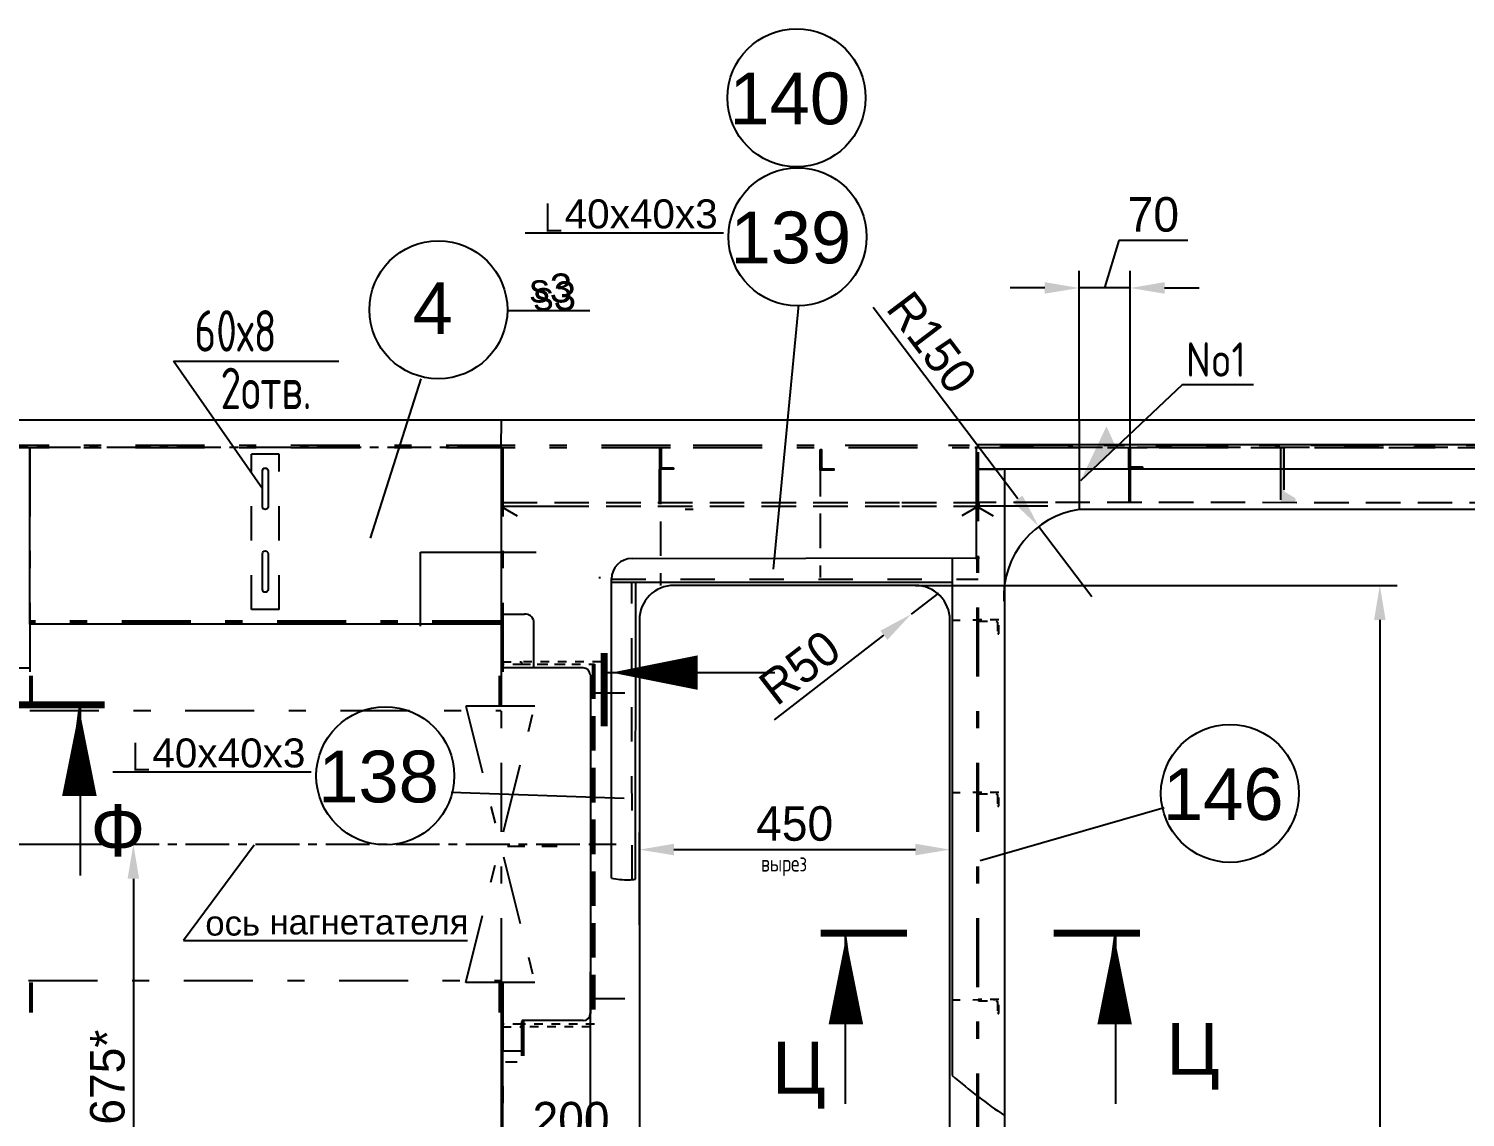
# Model space of a CAD drawing. Header units: millimetres. Extents: x -19561 to 47775, y 28910 to 69910.
# Drawn here: x 23858 to 25939, y 50150 to 51727 of the extents above; entities that cross this region are included whole.
import ezdxf
from ezdxf.enums import TextEntityAlignment as Align

# ---------------------------------------------------------------- set-up
doc = ezdxf.new("R2010")
doc.units = ezdxf.units.MM
doc.header["$MEASUREMENT"] = 0
for name, pattern in [('ACAD_ISO03W100', [30, 12, -18]), ('CENTER', [50.8, 31.75, -6.35, 6.35, -6.35]), ('DASH1', [75, 50, -25]), ('DASH13', [50, 25, -25]), ('DASH5', [225, 100, -50, 25, -50]), ('DASH6', [25, 12.5, -12.5])]:
    doc.linetypes.add(name, pattern=pattern)
doc.styles.add('2_5', font='txt.shx', dxfattribs={"height": 2.5})
doc.styles.add('3', font='txt.shx', dxfattribs={"height": 3})
doc.styles.add('Arial', font='arial.ttf')
doc.styles.add('KTEXTSTYLE', font='GOST_AU.SHX', dxfattribs={"width": 0.96, "height": 5})
doc.styles.add('style5', font='arial.ttf', dxfattribs={"height": 3})
doc.dimstyles.new('PB5', dxfattribs={"dimscale": 20, "dimtxt": 2.5, "dimasz": 2.5, "dimexe": 1.25, "dimexo": 0, "dimtad": 1, "dimdec": 0, "dimlfac": 0.25, "dimtxsty": 'Standard', "dimcen": 2.5, "dimclrd": 7, "dimclre": 7, "dimclrt": 4, "dimadec": 0, "dimazin": 0, "dimtfac": 1, "dimtdec": 0, "dimtmove": 0, "dimatfit": 3, "dimfxl": 1.25, "dimarcsym": 0})
doc.dimstyles.new('seatech', dxfattribs={"dimscale": 20, "dimtxt": 2.5, "dimasz": 2.5, "dimexe": 1.25, "dimexo": 0, "dimtad": 1, "dimdec": 0, "dimtxsty": 'Standard', "dimcen": 2.5, "dimclrd": 7, "dimclre": 7, "dimclrt": 4, "dimadec": 0, "dimazin": 0, "dimtfac": 1, "dimtdec": 0, "dimtmove": 0, "dimatfit": 3, "dimfxl": 1.25, "dimarcsym": 0})

# ---------------------------------------------------------------- blocks, each defined once
blk = doc.blocks.new('*D2448')
at = {"color": 7, "lineweight": -2}
for p, q in [((25175.8, 50909.2), (25136.3, 50878.6)), ((24938.4, 50725.8), (25096.7, 50848.1))]:
    blk.add_line(p, q, dxfattribs=at)
at = {"color": 7}
blk.add_solid([(25101.8, 50841.5), (25091.6, 50854.7), (25136.3, 50878.6)], dxfattribs=at)
at = {"layer": 'Defpoints', "color": 0}
for p in [(25175.8, 50909.2), (25136.3, 50878.6)]:
    blk.add_point(p, dxfattribs=at)
at = {"color": 4, "ltscale": 20, "insert": (24974.9, 50801.3), "char_height": 50, "attachment_point": 5, "rotation": 37.685}
blk.add_mtext('R50', dxfattribs=at)
blk = doc.blocks.new('*D2454')
at = {"color": 7, "lineweight": -2}
for p, q in [((23552, 50545.4), (24034.4, 50545.4)), ((24009.4, 50495.4), (24009.4, 49920.4)), ((23857.5, 49870.4), (24034.4, 49870.4))]:
    blk.add_line(p, q, dxfattribs=at)
at = {"color": 7}
for points in [[(24017.7, 50495.4), (24001, 50495.4), (24009.4, 50545.4)], [(24001, 49920.4), (24017.7, 49920.4), (24009.4, 49870.4)]]:
    blk.add_solid(points, dxfattribs=at)
at = {"layer": 'Defpoints', "color": 0}
for p in [(23552, 50545.4), (23857.5, 49870.4), (24009.4, 49870.4)]:
    blk.add_point(p, dxfattribs=at)
at = {"color": 4, "ltscale": 20, "insert": (23971.9, 50207.9), "char_height": 50, "attachment_point": 5, "rotation": 90}
blk.add_mtext('675*', dxfattribs=at)
blk = doc.blocks.new('*D2480')
at = {"color": 7, "lineweight": -2}
for p, q in [((25437.2, 51420.1), (25416.6, 51351.3)), ((25537.2, 51420.1), (25437.2, 51420.1)), ((25379.8, 51160.4), (25379.8, 51376.3)), ((25453.5, 51119.4), (25453.5, 51376.3)), ((25329.8, 51351.3), (25279.8, 51351.3)), ((25453.5, 51351.3), (25379.8, 51351.3)), ((25503.5, 51351.3), (25553.5, 51351.3))]:
    blk.add_line(p, q, dxfattribs=at)
at = {"color": 7}
for points in [[(25329.8, 51343), (25329.8, 51359.7), (25379.8, 51351.3)], [(25503.5, 51359.7), (25503.5, 51343), (25453.5, 51351.3)]]:
    blk.add_solid(points, dxfattribs=at)
at = {"layer": 'Defpoints', "color": 0}
for p in [(25379.8, 51351.3), (25379.8, 51160.4), (25453.5, 51119.4)]:
    blk.add_point(p, dxfattribs=at)
at = {"color": 4, "ltscale": 20, "insert": (25487.2, 51457.6), "char_height": 50, "attachment_point": 5}
blk.add_mtext('70', dxfattribs=at)
blk = doc.blocks.new('*D2481')
at = {"color": 7, "lineweight": -2}
for p, q in [((25290.9, 51045.6), (25081, 51322.8)), ((25398.2, 50903.9), (25321, 51005.8))]:
    blk.add_line(p, q, dxfattribs=at)
at = {"color": 7}
blk.add_solid([(25284.2, 51040.6), (25297.5, 51050.7), (25321, 51005.8)], dxfattribs=at)
at = {"layer": 'Defpoints', "color": 0}
for p in [(25321, 51005.8), (25398.2, 50903.9)]:
    blk.add_point(p, dxfattribs=at)
at = {"color": 4, "ltscale": 20, "insert": (25166.2, 51272.3), "char_height": 50, "attachment_point": 5, "rotation": 307.1385}
blk.add_mtext('R150', dxfattribs=at)
blk = doc.blocks.new('*D2490')
at = {"color": 7, "linetype": 'Continuous', "lineweight": -2}
for p, q in [((24742.5, 50428.7), (24742.5, 50562.6)), ((25192.5, 50537.6), (25192.5, 50562.6)), ((24792.5, 50537.6), (25142.5, 50537.6))]:
    blk.add_line(p, q, dxfattribs=at)
at = {"color": 7}
for points in [[(24792.5, 50546), (24792.5, 50529.3), (24742.5, 50537.6)], [(25142.5, 50529.3), (25142.5, 50546), (25192.5, 50537.6)]]:
    blk.add_solid(points, dxfattribs=at)
at = {"layer": 'Defpoints', "color": 0}
for p in [(25192.5, 50537.6), (25192.5, 50537.6), (24742.5, 50428.7)]:
    blk.add_point(p, dxfattribs=at)
at = {"color": 4, "ltscale": 20, "insert": (24967.5, 50575.1), "char_height": 50, "attachment_point": 5}
blk.add_mtext('450', dxfattribs=at)
blk = doc.blocks.new('*D2491')
at = {"color": 7, "lineweight": -2}
for p, q in [((25142.5, 50920.4), (25840.3, 50920.4)), ((25815.3, 50870.4), (25815.3, 48870.4)), ((25142.5, 48820.4), (25840.3, 48820.4))]:
    blk.add_line(p, q, dxfattribs=at)
at = {"color": 7}
for points in [[(25823.7, 50870.4), (25807, 50870.4), (25815.3, 50920.4)], [(25807, 48870.4), (25823.7, 48870.4), (25815.3, 48820.4)]]:
    blk.add_solid(points, dxfattribs=at)
at = {"layer": 'Defpoints', "color": 0}
for p in [(25142.5, 50920.4), (25142.5, 48820.4), (25815.3, 48820.4)]:
    blk.add_point(p, dxfattribs=at)
at = {"color": 4, "ltscale": 20, "insert": (25777.8, 49870.4), "char_height": 50, "attachment_point": 5, "rotation": 90}
blk.add_mtext('2100', dxfattribs=at)
blk = doc.blocks.new('*D2492')
at = {"color": 7, "lineweight": -2}
for p, q in [((24544.5, 50067.2), (24544.5, 50134.2)), ((24742.5, 50067.2), (24742.5, 50134.2)), ((24594.5, 50109.2), (24692.5, 50109.2))]:
    blk.add_line(p, q, dxfattribs=at)
at = {"color": 7}
for points in [[(24594.5, 50117.5), (24594.5, 50100.9), (24544.5, 50109.2)], [(24692.5, 50100.9), (24692.5, 50117.5), (24742.5, 50109.2)]]:
    blk.add_solid(points, dxfattribs=at)
at = {"layer": 'Defpoints', "color": 0}
for p in [(24742.5, 50109.2), (24544.5, 50067.2), (24742.5, 50067.2)]:
    blk.add_point(p, dxfattribs=at)
at = {"color": 4, "ltscale": 20, "insert": (24643.5, 50146.7), "char_height": 50, "attachment_point": 5}
blk.add_mtext('200', dxfattribs=at)

msp = doc.modelspace()

# ---------------------------------------------------------------- hatches: boundary and pattern name
at = {"linetype": 'Continuous'}
msp.add_hatch(color=0, dxfattribs=at).paths.add_polyline_path([(25671.46683, 51120.35618), (25676.46683, 51120.35618), (25676.46683, 51058.7899), (25676.70804, 51057.42186), (25677.40262, 51056.21873), (25678.46683, 51055.32579), (25691.46683, 51047.82029), (25692.74345, 51046.65049), (25693.40604, 51045.05076), (25693.3306, 51043.3209), (25692.53104, 51041.78501), (25691.15726, 51040.73094), (25689.46683, 51040.35618), (25675.46683, 51040.35618), (25673.93607, 51040.66063), (25672.63846, 51041.52781), (25671.77128, 51042.82542), (25671.46683, 51044.35618)])

# ---------------------------------------------------------------- linework, layer by layer
for p, q in [((24576.96268, 51431.39848), (24864.40327, 51431.39848)), ((24550.50373, 51318.81205), (24670.78252, 51318.81205)), ((24425.76395, 51219.8174), (24352.38732, 50988.83012)), ((25379.75162, 51160.35618), (25379.75162, 51030.35618)), ((25379.75162, 51160.35618), (25379.75162, 51030.35618)), ((24425.24161, 50861.51373), (24425.24161, 50968.39942)), ((24425.24161, 50968.39942), (24592.80353, 50968.39942)), ((23979.56627, 50650.36098), (24267.00687, 50650.36098))]:
    msp.add_line(p, q)
at = {"color": 2}
for p, q in [((24972.92425, 51326.92629), (24936.52465, 50943.89696)), ((25230.61199, 51121.46729), (25230.61199, 50958.34358)), ((31014.59494, 51123.85232), (25231.46683, 51123.85232)), ((30994.97237, 51088.85232), (25231.46683, 51088.85232)), ((25233.46683, 51088.85232), (25268.46683, 51088.85232)), ((25271.46683, 51088.85232), (25271.46683, 50152.52256)), ((24425.24161, 50861.51373), (24425.24161, 50968.39942)), ((24425.24161, 50968.39942), (24592.80353, 50968.39942)), ((24731.97636, 50959.43594), (25235.07435, 50960.13361)), ((25195.46683, 50960.13361), (25195.46683, 50210.43796)), ((24701.97636, 50496.14554), (24701.97636, 50930.24848)), ((24702.28646, 50925.13361), (25195.46683, 50925.13361)), ((24736.97636, 50494.7971), (24737.56682, 50925.3837)), ((25271.46683, 50914.68478), (25271.46683, 50152.52256)), ((24661.25187, 50800.9307), (24542.46683, 50800.9307)), ((24469.74107, 50620.78298), (24720.26235, 50612.22399)), ((25502.61217, 50598.17334), (25236.2892, 50521.10638)), ((24671.46683, 49555.11336), (24671.46683, 50360.52595))]:
    msp.add_line(p, q, dxfattribs=at)
at = {"color": 0}
for p, q in [((24196.46683, 51060.35618), (24067.71006, 51245.08826)), ((24067.71006, 51245.08826), (24307.25795, 51245.08826)), ((22722.46683, 51160.35618), (23907.46683, 51160.35618)), ((23907.46683, 51160.35618), (24492.46683, 51160.35618)), ((24492.46683, 51160.35618), (31031.46683, 51160.35618)), ((24542.46683, 51120.35618), (24542.4936, 51160.35618)), ((24544.04816, 50878.76299), (24576.25851, 50878.76299)), ((24589.51957, 50801.4882), (24589.51957, 50868.37155))]:
    msp.add_line(p, q, dxfattribs=at)
at = {"color": 0, "linetype": 'Continuous', "ltscale": 5}
msp.add_line((25528.90016, 51210.94281), (25381.6761, 51072.01581), dxfattribs=at)
at = {"color": 0, "linetype": 'Continuous'}
for p, q in [((25632.3675, 51210.94281), (25528.90016, 51210.94281)), ((24544.46683, 51040.35618), (24544.46683, 51033.35618)), ((24544.46683, 51035.35618), (24644.46683, 51035.35618)), ((25230.46683, 51040.35618), (25230.46683, 51033.35618)), ((25234.46683, 51040.35618), (25234.46683, 51033.35618)), ((25334.46683, 51035.35618), (25234.46683, 51035.35618)), ((24544.46683, 51033.35618), (24565.2515, 51021.35618)), ((24820.44015, 51030.35618), (24808.90021, 51030.35618)), ((25230.46683, 51033.35618), (25209.68229, 51021.35618)), ((25234.46683, 51033.35618), (25255.2515, 51021.35618)), ((30530.46683, 51030.35618), (25379.75162, 51030.35618)), ((25271.46683, 50867.69108), (25271.46683, 49870.35618)), ((23742.46683, 50800.93071), (23859.46683, 50800.93071)), ((24671.46683, 50790.93071), (24671.46683, 50299.92128)), ((24590.96683, 50745.62651), (24490.96683, 50745.62651)), ((24590.96683, 50345.08592), (24490.96683, 50345.08592)), ((24548.42891, 50230.26353), (24565.42891, 50230.26353))]:
    msp.add_line(p, q, dxfattribs=at)
at = {"color": 0, "linetype": 'DASH5'}
for p, q in [((21987.46683, 51123.35618), (24820.55952, 51123.35618)), ((21987.46683, 51120.35618), (24820.55567, 51120.35618)), ((23859.46683, 51120.35618), (23859.46683, 50745.62651)), ((24542.46683, 51120.35618), (24542.46683, 50745.62651)), ((24544.46683, 51120.35618), (24544.46683, 50745.62651)), ((24820.55567, 51120.35618), (31886.46683, 51120.35618)), ((24820.55952, 51123.35618), (31886.46683, 51123.35618)), ((25040.55952, 51123.35618), (32106.46683, 51123.35618)), ((24220.46683, 51110.35618), (24180.46683, 51110.35618)), ((25231.46683, 51113.35618), (25231.46683, 49870.35618)), ((24542.46683, 50868.35862), (23859.46683, 50868.35862)), ((24220.46683, 50885.35618), (24180.46683, 50885.35618)), ((24542.46683, 50866.35838), (23859.46683, 50866.35838)), ((23859.46683, 50789.12687), (23859.46683, 50745.62651)), ((23862.46683, 50789.12687), (23862.46683, 50745.62651)), ((24539.46683, 50789.12687), (24539.46683, 50745.62651)), ((24542.46683, 50789.12687), (24542.46683, 50745.62651)), ((24490.96683, 50745.62651), (24590.96683, 50345.08592)), ((24490.96683, 50345.08592), (24590.96683, 50745.62651)), ((23859.46683, 50739.31523), (24542.46683, 50739.31517)), ((23859.46683, 50345.08592), (23859.46683, 50301.62672)), ((23862.46683, 50345.08592), (23862.46683, 50301.62672)), ((24539.46683, 50345.08592), (24539.46683, 50301.62672)), ((24542.46683, 50345.08592), (24542.46683, 49870.35618)), ((24542.46683, 50345.08592), (24542.46683, 50301.62672)), ((24544.46683, 50345.08592), (24544.46683, 49870.35618)), ((24571.46683, 50288.77275), (24571.46683, 50238.98552)), ((24574.46683, 50288.77275), (24574.46683, 50238.98552))]:
    msp.add_line(p, q, dxfattribs=at)
at = {"color": 0, "linetype": 'CENTER', "ltscale": 2}
msp.add_line((24542.46683, 51120.35618), (23598.64677, 51120.35618), dxfattribs=at)
at = {"color": 2, "linetype": 'DASH13', "ltscale": 2}
for p, q in [((25228.36515, 51120.35618), (31012.46044, 51120.35618)), ((30713.64167, 51120.35618), (25231.46683, 51120.35618)), ((24701.97636, 50929.43594), (25233.46683, 50929.43594)), ((24731.88374, 50494.11252), (24731.5748, 50925.13361))]:
    msp.add_line(p, q, dxfattribs=at)
at = {"color": 0, "linetype": 'DASH13', "ltscale": 2}
for p, q in [((24180.46683, 50885.35618), (24180.46683, 51110.35618)), ((24220.46683, 50885.35618), (24220.46683, 51110.35618))]:
    msp.add_line(p, q, dxfattribs=at)
at = {"color": 3, "linetype": 'DASH5'}
for p, q in [((24542.46683, 51113.35618), (24542.46683, 49870.35618)), ((25233.46683, 51113.35618), (25233.46683, 49870.35618))]:
    msp.add_line(p, q, dxfattribs=at)
at = {"color": 0, "linetype": 'DASH1'}
for p, q in [((25004.46683, 51099.41712), (25004.46683, 50931.6547)), ((24771.30317, 51088.1186), (24771.30317, 51038.1186)), ((24773.30317, 51088.1186), (24773.30317, 50920.35618)), ((25451.46683, 51090.35618), (25451.46683, 51040.35618)), ((25453.46683, 51090.35618), (25453.46683, 51040.35618)), ((24544.46683, 51040.35618), (25122.83322, 51040.35618)), ((24544.46683, 51040.35618), (24544.46683, 51035.35618)), ((24544.46683, 51035.35618), (25122.83603, 51035.35618)), ((25122.83322, 51040.35618), (25230.46683, 51040.35618)), ((25122.83603, 51035.35618), (25230.46683, 51035.35618)), ((25230.46683, 51040.35618), (25230.46683, 51035.35618)), ((25334.46683, 51040.35618), (25234.46683, 51040.35618)), ((25234.46683, 51040.35618), (25234.46683, 51035.35618)), ((31095.24454, 51038.56035), (25334.46683, 51040.35618)), ((24674.55688, 50806.04795), (24674.55688, 50284.6659)), ((24677.65088, 50806.04795), (24677.65088, 50284.6659)), ((24671.46683, 50764.69558), (24742.16004, 50764.69558)), ((24671.46683, 50321.83516), (24742.16004, 50321.83516))]:
    msp.add_line(p, q, dxfattribs=at)
at = {"color": 7}
for p, q in [((24685.21259, 50930.35618), (24685.21259, 50932.85618)), ((24184.52996, 50544.13365), (24082.08306, 50405.82944)), ((24673.26771, 50545.57665), (24708.90021, 50545.57665)), ((24082.08306, 50405.82944), (24493.29207, 50405.82944))]:
    msp.add_line(p, q, dxfattribs=at)
at = {"color": 2, "linetype": 'ACAD_ISO03W100'}
for p, q in [((25195.46683, 50870.09283), (25233.46683, 50870.35618)), ((25195.46683, 50620.39064), (25232.75968, 50620.64909)), ((25195.46683, 50319.91958), (25258.46683, 50320.35618))]:
    msp.add_line(p, q, dxfattribs=at)
at = {"color": 0, "linetype": 'DASH6'}
for p, q in [((24569.46685, 50806.12245), (24677.65088, 50806.04795)), ((24572.46684, 50806.04795), (24645.68892, 50806.04795)), ((24574.3979, 50809.90376), (24691.56387, 50809.90376)), ((24677.65088, 50284.6659), (24572.46682, 50284.90297)), ((24671.46683, 50281.04716), (24572.46683, 50281.04716))]:
    msp.add_line(p, q, dxfattribs=at)
at = {"color": 215, "linetype": 'Continuous'}
msp.add_line((24688.81124, 50794.05326), (24938.81124, 50794.05326), dxfattribs=at)
at = {"color": 192, "linetype": 'Continuous'}
for p, q in [((23915.23939, 50618.81169), (23932.28424, 50750.0609)), ((23932.28424, 50750.0609), (23932.28424, 50500.0609))]:
    msp.add_line(p, q, dxfattribs=at)
at = {"color": 1, "linetype": 'CENTER', "ltscale": 2}
msp.add_line((23678.42683, 50545.35618), (24671.07683, 50545.35618), dxfattribs=at)
at = {"color": 0, "linetype": 'DASH13'}
msp.add_line((24551.32538, 50542.35618), (24623.23139, 50542.35618), dxfattribs=at)
at = {"color": 6, "linetype": 'Continuous'}
for p, q in [((25057.64034, 50287.92177), (25040.59549, 50419.17098)), ((25040.59549, 50419.17098), (25040.59549, 50169.17098)), ((25415.17387, 50287.92177), (25432.21872, 50419.17098)), ((25432.21872, 50419.17098), (25432.21872, 50169.17098))]:
    msp.add_line(p, q, dxfattribs=at)
at = {"const_width": 3}
for points in [[(24609.58826, 51473.73021), (24609.58826, 51434.44584), (24629.24286, 51434.44584)], [(24012.19185, 50692.69271), (24012.19185, 50653.40834), (24031.84645, 50653.40834)]]:
    msp.add_lwpolyline(points, dxfattribs=at)
at = {"color": 0, "linetype": 'Continuous'}
for points in [[(24542.46683, 51120.35618), (24542.46683, 50864.41801), (23859.46683, 50864.41801), (23859.46683, 51120.35618), (23877.46683, 51120.35618)], [(24771.91567, 51118.86346), (24772.91567, 51118.86346), (24773.6227, 51118.57061), (24773.91567, 51117.86346), (24773.91567, 51092.86346), (24774.18374, 51091.86346), (24774.91567, 51091.13141), (24775.91567, 51090.86346), (24790.91567, 51090.86346), (24791.6227, 51090.57061), (24791.91567, 51089.86346), (24791.91567, 51088.86346), (24771.91567, 51088.86346), (24771.91567, 51118.86346)], [(25451.46683, 51120.35618), (25452.46683, 51120.35618), (25453.17386, 51120.06333), (25453.46683, 51119.35618), (25453.46683, 51094.35618), (25453.7349, 51093.35618), (25454.46683, 51092.62413), (25455.46683, 51092.35618), (25470.46683, 51092.35618), (25471.17386, 51092.06333), (25471.46683, 51091.35618), (25471.46683, 51090.35618), (25451.46683, 51090.35618), (25451.46683, 51120.35618)], [(25004.46683, 51117.47539), (25005.46683, 51117.47539), (25006.17386, 51117.18254), (25006.46683, 51116.47539), (25006.46683, 51091.47539), (25006.7349, 51090.47539), (25007.46683, 51089.74333), (25008.46683, 51089.47539), (25023.46683, 51089.47539), (25024.17386, 51089.18254), (25024.46683, 51088.47539), (25024.46683, 51087.47539), (25004.46683, 51087.47539), (25004.46683, 51117.47539)], [(24204.46683, 51060.35618), (24204.46683, 51034.35618), (24204.16239, 51032.82542), (24203.2952, 51031.52781), (24201.9976, 51030.66063), (24200.46683, 51030.35618), (24198.93607, 51030.66063), (24197.63846, 51031.52781), (24196.77128, 51032.82542), (24196.46683, 51034.35618), (24196.46683, 51086.35618), (24196.77128, 51087.88694), (24197.63846, 51089.18455), (24198.93607, 51090.05174), (24200.46683, 51090.35618), (24201.9976, 51090.05174), (24203.2952, 51089.18455), (24204.16239, 51087.88694), (24204.46683, 51086.35618), (24204.46683, 51060.35618)], [(24204.46683, 50940.35618), (24204.46683, 50914.35618), (24204.16239, 50912.82542), (24203.2952, 50911.52781), (24201.9976, 50910.66063), (24200.46683, 50910.35618), (24198.93607, 50910.66063), (24197.63846, 50911.52781), (24196.77128, 50912.82542), (24196.46683, 50914.35618), (24196.46683, 50966.35618), (24196.77128, 50967.88694), (24197.63846, 50969.18455), (24198.93607, 50970.05174), (24200.46683, 50970.35618), (24201.9976, 50970.05174), (24203.2952, 50969.18455), (24204.16239, 50967.88694), (24204.46683, 50966.35618), (24204.46683, 50940.35618)], [(24636.54889, 50289.92128), (24572.46683, 50289.92128), (24572.46683, 50245.78141), (24542.46683, 50245.78141), (24542.46683, 49870.35618)], [(24661.26857, 50289.92128), (24574.37654, 50289.92128), (24574.37654, 50245.78141), (24544.37654, 50245.78141), (24544.37654, 49870.35618)]]:
    msp.add_lwpolyline(points, dxfattribs=at)
msp.add_lwpolyline([(24792.46683, 48820.35618), (25142.46683, 48820.35618, 0.4142135624), (25192.46683, 48870.35618), (25192.46683, 50870.35618, 0.4142135624), (25142.46683, 50920.35618), (24792.46683, 50920.35618, 0.4142135624), (24742.46683, 50870.35618), (24742.46683, 48870.35618, 0.4142135624)], format="xyb", close=True)
at = {"color": 0, "linetype": 'DASH6'}
for points in [[(25233.46683, 50870.35618), (25233.46683, 50869.35618), (25233.75968, 50868.64909), (25234.46683, 50868.35618), (25259.46683, 50868.35618), (25260.46683, 50868.08824), (25261.19889, 50867.35618), (25261.46683, 50866.35618), (25261.46683, 50851.35618), (25261.75968, 50850.64909), (25262.46683, 50850.35618), (25263.46683, 50850.35618), (25263.46683, 50870.35618), (25233.46683, 50870.35618)], [(24544.46683, 50805.88371), (24544.46683, 50809.82896), (24571.46683, 50809.82896), (24571.46683, 50805.88371), (24544.46683, 50805.88371)], [(25233.46683, 50620.35618), (25233.46683, 50619.35618), (25233.75968, 50618.64909), (25234.46683, 50618.35618), (25259.46683, 50618.35618), (25260.46683, 50618.08824), (25261.19889, 50617.35618), (25261.46683, 50616.35618), (25261.46683, 50601.35618), (25261.75968, 50600.64909), (25262.46683, 50600.35618), (25263.46683, 50600.35618), (25263.46683, 50620.35618), (25233.46683, 50620.35618)], [(25233.46683, 50320.35618), (25233.46683, 50319.35618), (25233.75968, 50318.64909), (25234.46683, 50318.35618), (25259.46683, 50318.35618), (25260.46683, 50318.08824), (25261.19889, 50317.35618), (25261.46683, 50316.35618), (25261.46683, 50301.35618), (25261.75968, 50300.64909), (25262.46683, 50300.35618), (25263.46683, 50300.35618), (25263.46683, 50320.35618), (25233.46683, 50320.35618)], [(24544.46683, 50284.82862), (24544.46683, 50280.88334), (24571.46683, 50280.88334), (24571.46683, 50284.82862), (24544.46683, 50284.82862)]]:
    msp.add_lwpolyline(points, dxfattribs=at)
at = {"color": 215, "const_width": 10}
msp.add_lwpolyline([(24691.56387, 50822.60369), (24691.56387, 50716.04708)], dxfattribs=at)
at = {"color": 215}
msp.add_lwpolyline([(24701.97636, 50794.05326, 0, 50, 0), (24827.09394, 50794.05326, 50, 50, 0)], format="xyseb", dxfattribs=at)
at = {"color": 192}
msp.add_lwpolyline([(23931.16871, 50740.51652, 0, 50, 0), (23931.16871, 50615.39894, 50, 50, 0)], format="xyseb", dxfattribs=at)
at = {"color": 192, "const_width": 10}
msp.add_lwpolyline([(23842.78726, 50747.30826), (23967.94791, 50747.30826)], dxfattribs=at)
at = {"color": 6}
for points in [[(25041.71102, 50409.6266, 0, 50, 0), (25041.71102, 50284.50902, 50, 50, 0)], [(25431.10319, 50409.6266, 0, 50, 0), (25431.10319, 50284.50902, 50, 50, 0)]]:
    msp.add_lwpolyline(points, format="xyseb", dxfattribs=at)
at = {"color": 6, "const_width": 10}
for points in [[(25130.09247, 50416.41834), (25004.93182, 50416.41834)], [(25342.72174, 50416.41834), (25467.88239, 50416.41834)]]:
    msp.add_lwpolyline(points, dxfattribs=at)
at = {"color": 0, "linetype": 'DASH5'}
msp.add_lwpolyline([(23857.46683, 50348.14753), (24535.61674, 50348.14753), (24542.46683, 50348.14753)], dxfattribs=at)
at = {"color": 1}
for centre in [(24970.19492, 51626.92655), (24971.75713, 51425.50204), (24451.25489, 51319.77668), (24374.36072, 50644.46455), (25598.18448, 50619.05534)]:
    msp.add_circle(centre, 100, dxfattribs=at)
at = {"color": 0, "linetype": 'Continuous'}
for centre, radius, start, end in [((25398.18268, 50903.91533), 127.77712, 98.29349186, 182.79207355), ((24661.25187, 50790.9307), 10, 0.00000435, 90), ((24661.26857, 50299.92128), 10, 270.0000044, 0)]:
    msp.add_arc(centre, radius, start, end, dxfattribs=at)
at = {"color": 2}
msp.add_arc((24731.97636, 50929.43594), 30, 90, 180, dxfattribs=at)
at = {"color": 0}
msp.add_arc((24576.94453, 50865.98117), 12.80021, 10.76292232, 93.07219042, dxfattribs=at)
at = {"color": 2}
msp.add_open_spline([(24701.97636, 50496.14554), (24706.19343, 50495.43301), (24720.58244, 50493.2483), (24730.9437, 50493.73286), (24736.97636, 50494.7971)], degree=3, knots=[27.2408991919, 27.2408991919, 27.2408991919, 27.2408991919, 34.6616341417, 52.1236755665, 52.1236755665, 52.1236755665, 52.1236755665], dxfattribs=at)
msp.add_open_spline([(25195.46683, 50210.43796), (25220.57663, 50188.92865), (25245.933, 50169.19444), (25271.46683, 50152.52256)], degree=3, dxfattribs=at)
at = {"color": 0, "linetype": 'ByBlock'}
msp.add_solid([(25419.21515, 51150.88257), (25433.05436, 51120.44546), (25381.6761, 51072.01581)], dxfattribs=at)
at = {"color": 0, "linetype": 'Continuous'}
for points, invisible_edges in [([(25671.46683, 51120.35618), (25676.46683, 51058.7899), (25676.46683, 51120.35618), (25671.46683, 51120.35618)], 9), ([(25671.46683, 51044.35618), (25676.46683, 51058.7899), (25671.46683, 51120.35618), (25671.46683, 51044.35618)], 11)]:
    msp.add_3dface(points, dxfattribs=dict(at, invisible_edges=invisible_edges))

# ---------------------------------------------------------------- texts
at = {"color": 2, "style": 'style5'}
for s, p in [('140', (24873.00912, 51588.45205)), ('139', (24874.57133, 51387.02754)), ('4', (24414.04175, 51284.48984)), ('138', (24277.17492, 50605.99005)), ('146', (25500.99868, 50580.58084))]:
    msp.add_text(s, height=75, dxfattribs=at).set_placement(p)
at = {"color": 0, "style": 'style5'}
for s, p in [('40x40x3', (24634.19502, 51437.68118)), ('s3', (24583.24687, 51330.29887)), ('s3', (24588.94504, 51318.90909)), ('40x40x3', (24036.79861, 50656.64369))]:
    msp.add_text(s, height=42, dxfattribs=at).set_placement(p)
at = {"color": 0, "style": '3', "width": 0.7}
for s, p in [('60х8', (24097.71109, 51259.10129)), ('2отв.', (24135.61818, 51175.77662))]:
    msp.add_text(s, height=60, dxfattribs=at).set_placement(p)
at = {"color": 0, "style": '2_5', "width": 0.8}
msp.add_text('No1', height=50, dxfattribs=at).set_placement((25534.47519, 51207.62468), align=Align.BOTTOM_LEFT)
at = {"color": 192, "linetype": 'Continuous', "style": 'Arial'}
msp.add_text('Ф', height=75, dxfattribs=at).set_placement((23986.98002, 50602.93935), align=Align.TOP_CENTER)
at = {"color": 4, "style": 'KTEXTSTYLE', "width": 0.96}
msp.add_text('вырез', height=24, dxfattribs=at).set_placement((24918.63228, 50498.61035), align=Align.BOTTOM_LEFT)
at = {"color": 0, "style": 'Arial'}
for s, p in [('ось', (24113.60795, 50402.22416)), ('нагнетателя', (24206.57317, 50403.89182))]:
    msp.add_text(s, height=36, dxfattribs=at).set_placement(p, align=Align.BOTTOM_LEFT)
at = {"color": 6, "linetype": 'Continuous', "style": 'Arial'}
for p in [(25544.60085, 50286.32918), (24973.63638, 50259.15815)]:
    msp.add_text('Ц', height=75, dxfattribs=at).set_placement(p, align=Align.TOP_CENTER)

# ---------------------------------------------------------------- dimensions: what is measured, and where the dimension line sits
at = {"color": 7}
dim = msp.add_linear_dim(base=(25379.75162, 51351.3184), p1=(25453.46683, 51119.35618), p2=(25379.75162, 51160.35618), text='70', dimstyle='PB5', override={"dimtmove": 1}, dxfattribs=at)
dim.commit()
dim.dimension.update_dxf_attribs({"geometry": '*D2480', "text_midpoint": (25449.73424, 51457.5684)})
dim = msp.add_radius_dim(center=(25398.18268, 50903.91533), mpoint=(25321.03796, 51005.77644), text='R150', dimstyle='PB5', override={"dimtmove": 1}, dxfattribs=at)
dim.commit()
dim.dimension.update_dxf_attribs({"geometry": '*D2481', "text_midpoint": (25136.31667, 51249.68057), "dimtype": 164})
for base, p1, p2, text, picture, middle in [((25815.33388, 48820.35618), (25142.46683, 50920.35618), (25142.46683, 48820.35618), '2100', '*D2491', (25777.83388, 49870.35618)), ((24009.3545, 49870.35618), (23551.98648, 50545.35618), (23857.46683, 49870.35618), '675*', '*D2454', (23971.8545, 50207.85618))]:
    dim = msp.add_linear_dim(base=base, p1=p1, p2=p2, angle=90, text=text, dimstyle='PB5', dxfattribs=at)
    dim.commit()
    dim.dimension.update_dxf_attribs({"geometry": picture, "text_midpoint": middle})
dim = msp.add_radius_dim(center=(25175.8358, 50909.2083), mpoint=(25136.26663, 50878.6423), text='R50', dimstyle='PB5', override={"dimtmove": 1}, dxfattribs=at)
dim.commit()
dim.dimension.update_dxf_attribs({"geometry": '*D2448', "text_midpoint": (24974.85003, 50801.33815)})
at = {"color": 0, "linetype": 'Continuous'}
dim = msp.add_linear_dim(base=(25192.46683, 50537.64471), p1=(24742.46683, 50428.68093), p2=(25192.46683, 50537.64471), dimstyle='seatech', dxfattribs=at)
dim.commit()
dim.dimension.update_dxf_attribs({"geometry": '*D2490', "text_midpoint": (24967.46683, 50575.14471)})
at = {"color": 7}
dim = msp.add_linear_dim(base=(24742.46683, 50109.19775), p1=(24544.46683, 50067.18926), p2=(24742.46683, 50067.18926), text='200', dimstyle='PB5', dxfattribs=at)
dim.commit()
dim.dimension.update_dxf_attribs({"geometry": '*D2492', "text_midpoint": (24643.46683, 50146.69775)})

doc.saveas('drawing.dxf')
